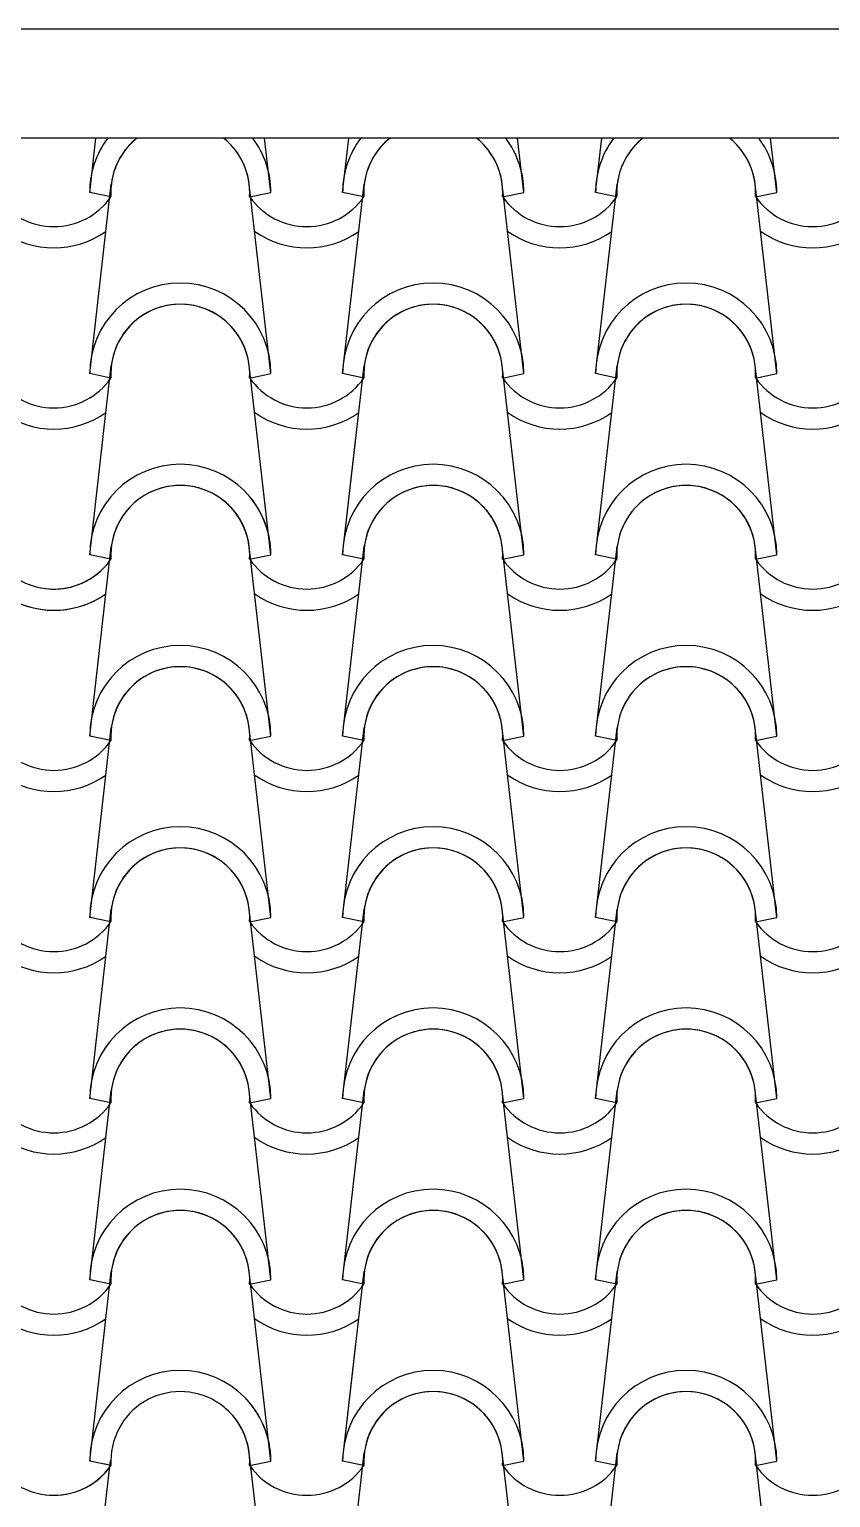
# Model space of a CAD drawing. Header units: millimetres. Extents: x -255 to 41745, y 236 to 29936.
# Drawn here: x 29557 to 30110, y 26005 to 27018 of the extents above; entities that cross this region are included whole.
import ezdxf

# ---------------------------------------------------------------- set-up
doc = ezdxf.new("R2010")
doc.units = ezdxf.units.MM
doc.layers.add('1', color=1, linetype='Continuous')
doc.layers.add('CALIDADES', color=7, linetype='Continuous')

msp = doc.modelspace()

# ---------------------------------------------------------------- linework, layer by layer
at = {"layer": '1'}
for p, q in [((29598.9, 26905.6), (29603.2, 26943.1)), ((29723.9, 26905.6), (29719.6, 26943.1)), ((29773.4, 26905.6), (29777.7, 26943.1)), ((29898.4, 26905.6), (29894.1, 26943.1)), ((29947.9, 26905.6), (29952.2, 26943.1)), ((30072.9, 26905.6), (30068.6, 26943.1)), ((29598.9, 26780.6), (29613.8, 26911.3)), ((29723.9, 26780.6), (29709, 26911.3)), ((29773.4, 26780.6), (29788.3, 26911.3)), ((29898.4, 26780.6), (29883.5, 26911.3)), ((29947.9, 26780.6), (29962.8, 26911.3)), ((30072.9, 26780.6), (30058, 26911.3)), ((29613.6, 26902.6), (29598.9, 26905.6)), ((29613.6, 26902.6), (29598.9, 26905.6)), ((29709.2, 26902.6), (29723.9, 26905.6)), ((29709.2, 26902.6), (29723.9, 26905.6)), ((29788.1, 26902.6), (29773.4, 26905.6)), ((29788.1, 26902.6), (29773.4, 26905.6)), ((29883.7, 26902.6), (29898.4, 26905.6)), ((29883.7, 26902.6), (29898.4, 26905.6)), ((29962.6, 26902.6), (29947.9, 26905.6)), ((29962.6, 26902.6), (29947.9, 26905.6)), ((30058.2, 26902.6), (30072.9, 26905.6)), ((30058.2, 26902.6), (30072.9, 26905.6)), ((29598.9, 26655.6), (29613.8, 26786.3)), ((29723.9, 26655.6), (29709, 26786.3)), ((29773.4, 26655.6), (29788.3, 26786.3)), ((29898.4, 26655.6), (29883.5, 26786.3)), ((29947.9, 26655.6), (29962.8, 26786.3)), ((30072.9, 26655.6), (30058, 26786.3)), ((29613.6, 26777.6), (29598.9, 26780.6)), ((29613.6, 26777.6), (29598.9, 26780.6)), ((29709.2, 26777.6), (29723.9, 26780.6)), ((29709.2, 26777.6), (29723.9, 26780.6)), ((29788.1, 26777.6), (29773.4, 26780.6)), ((29788.1, 26777.6), (29773.4, 26780.6)), ((29883.7, 26777.6), (29898.4, 26780.6)), ((29883.7, 26777.6), (29898.4, 26780.6)), ((29962.6, 26777.6), (29947.9, 26780.6)), ((29962.6, 26777.6), (29947.9, 26780.6)), ((30058.2, 26777.6), (30072.9, 26780.6)), ((30058.2, 26777.6), (30072.9, 26780.6)), ((29773.4, 26655.6), (29782.6, 26736.4)), ((29723.9, 26655.6), (29718.2, 26705.7)), ((29598.9, 26530.6), (29613.8, 26661.3)), ((29613.6, 26652.6), (29598.9, 26655.6)), ((29613.6, 26652.6), (29598.9, 26655.6)), ((29613.6, 26652.6), (29598.9, 26655.6)), ((29613.6, 26652.6), (29608.7, 26653.6)), ((29613.6, 26652.6), (29608.7, 26653.6)), ((29723.9, 26530.6), (29709, 26661.3)), ((29709.2, 26652.6), (29723.9, 26655.6)), ((29709.2, 26652.6), (29723.9, 26655.6)), ((29709.2, 26652.6), (29723.9, 26655.6)), ((29709.2, 26652.6), (29723.9, 26655.6)), ((29709.2, 26652.6), (29723.9, 26655.6)), ((29773.4, 26530.6), (29788.3, 26661.3)), ((29788.1, 26652.6), (29773.4, 26655.6)), ((29788.1, 26652.6), (29773.4, 26655.6)), ((29788.1, 26652.6), (29773.4, 26655.6)), ((29788.1, 26652.6), (29773.4, 26655.6)), ((29788.1, 26652.6), (29773.4, 26655.6)), ((29898.4, 26530.6), (29883.5, 26661.3)), ((29883.7, 26652.6), (29898.4, 26655.6)), ((29883.7, 26652.6), (29898.4, 26655.6)), ((29883.7, 26652.6), (29898.4, 26655.6)), ((29883.7, 26652.6), (29898.4, 26655.6)), ((29883.7, 26652.6), (29898.4, 26655.6)), ((29947.9, 26530.6), (29962.8, 26661.3)), ((29962.6, 26652.6), (29947.9, 26655.6)), ((29962.6, 26652.6), (29947.9, 26655.6)), ((29962.6, 26652.6), (29947.9, 26655.6)), ((29962.6, 26652.6), (29947.9, 26655.6)), ((29962.6, 26652.6), (29947.9, 26655.6)), ((30072.9, 26530.6), (30058, 26661.3)), ((30058.2, 26652.6), (30072.9, 26655.6)), ((30058.2, 26652.6), (30072.9, 26655.6)), ((30058.2, 26652.6), (30072.9, 26655.6)), ((30058.2, 26652.6), (30072.9, 26655.6)), ((30058.2, 26652.6), (30072.9, 26655.6)), ((29598.9, 26405.6), (29613.8, 26536.3)), ((29723.9, 26405.6), (29709, 26536.3)), ((29773.4, 26405.6), (29788.3, 26536.3)), ((29898.4, 26405.6), (29883.5, 26536.3)), ((29947.9, 26405.6), (29962.8, 26536.3)), ((30072.9, 26405.6), (30058, 26536.3)), ((29613.6, 26527.6), (29598.9, 26530.6)), ((29613.6, 26527.6), (29598.9, 26530.6)), ((29709.2, 26527.6), (29723.9, 26530.6)), ((29709.2, 26527.6), (29723.9, 26530.6)), ((29788.1, 26527.6), (29773.4, 26530.6)), ((29788.1, 26527.6), (29773.4, 26530.6)), ((29883.7, 26527.6), (29898.4, 26530.6)), ((29883.7, 26527.6), (29898.4, 26530.6)), ((29962.6, 26527.6), (29947.9, 26530.6)), ((29962.6, 26527.6), (29947.9, 26530.6)), ((30058.2, 26527.6), (30072.9, 26530.6)), ((30058.2, 26527.6), (30072.9, 26530.6)), ((29598.9, 26280.6), (29613.8, 26411.3)), ((29723.9, 26280.6), (29709, 26411.3)), ((29773.4, 26280.6), (29788.3, 26411.3)), ((29898.4, 26280.6), (29883.5, 26411.3)), ((29947.9, 26280.6), (29962.8, 26411.3)), ((30072.9, 26280.6), (30058, 26411.3)), ((29613.6, 26402.6), (29598.9, 26405.6)), ((29613.6, 26402.6), (29598.9, 26405.6)), ((29709.2, 26402.6), (29723.9, 26405.6)), ((29709.2, 26402.6), (29723.9, 26405.6)), ((29788.1, 26402.6), (29773.4, 26405.6)), ((29788.1, 26402.6), (29773.4, 26405.6)), ((29883.7, 26402.6), (29898.4, 26405.6)), ((29883.7, 26402.6), (29898.4, 26405.6)), ((29962.6, 26402.6), (29947.9, 26405.6)), ((29962.6, 26402.6), (29947.9, 26405.6)), ((30058.2, 26402.6), (30072.9, 26405.6)), ((30058.2, 26402.6), (30072.9, 26405.6)), ((29598.9, 26155.6), (29613.8, 26286.3)), ((29613.6, 26277.6), (29598.9, 26280.6)), ((29613.6, 26277.6), (29598.9, 26280.6)), ((29723.9, 26155.6), (29709, 26286.3)), ((29709.2, 26277.6), (29723.9, 26280.6)), ((29709.2, 26277.6), (29723.9, 26280.6)), ((29773.4, 26155.6), (29788.3, 26286.3)), ((29788.1, 26277.6), (29773.4, 26280.6)), ((29788.1, 26277.6), (29773.4, 26280.6)), ((29898.4, 26155.6), (29883.5, 26286.3)), ((29883.7, 26277.6), (29898.4, 26280.6)), ((29883.7, 26277.6), (29898.4, 26280.6)), ((29947.9, 26155.6), (29962.8, 26286.3)), ((29962.6, 26277.6), (29947.9, 26280.6)), ((29962.6, 26277.6), (29947.9, 26280.6)), ((30072.9, 26155.6), (30058, 26286.3)), ((30058.2, 26277.6), (30072.9, 26280.6)), ((30058.2, 26277.6), (30072.9, 26280.6)), ((29598.9, 26030.6), (29613.8, 26161.3)), ((29723.9, 26030.6), (29709, 26161.3)), ((29773.4, 26030.6), (29788.3, 26161.3)), ((29898.4, 26030.6), (29883.5, 26161.3)), ((29947.9, 26030.6), (29962.8, 26161.3)), ((30072.9, 26030.6), (30058, 26161.3)), ((29613.6, 26152.6), (29598.9, 26155.6)), ((29613.6, 26152.6), (29598.9, 26155.6)), ((29709.2, 26152.6), (29723.9, 26155.6)), ((29709.2, 26152.6), (29723.9, 26155.6)), ((29788.1, 26152.6), (29773.4, 26155.6)), ((29788.1, 26152.6), (29773.4, 26155.6)), ((29883.7, 26152.6), (29898.4, 26155.6)), ((29883.7, 26152.6), (29898.4, 26155.6)), ((29962.6, 26152.6), (29947.9, 26155.6)), ((29962.6, 26152.6), (29947.9, 26155.6)), ((30058.2, 26152.6), (30072.9, 26155.6)), ((30058.2, 26152.6), (30072.9, 26155.6)), ((29773.4, 26030.6), (29782.6, 26111.4)), ((29723.9, 26030.6), (29718.2, 26080.7)), ((29723.9, 25905.6), (29709, 26036.3)), ((29773.4, 25905.6), (29788.3, 26036.3)), ((29898.4, 25905.6), (29883.5, 26036.3)), ((29947.9, 25905.6), (29962.8, 26036.3)), ((30072.9, 25905.6), (30058, 26036.3)), ((29598.9, 25905.6), (29613.2, 26030.7)), ((29613.6, 26027.6), (29598.9, 26030.6)), ((29613.6, 26027.6), (29608.7, 26028.6)), ((29613.6, 26027.6), (29608.7, 26028.6)), ((29709.2, 26027.6), (29723.9, 26030.6)), ((29709.2, 26027.6), (29723.9, 26030.6)), ((29709.2, 26027.6), (29723.9, 26030.6)), ((29788.1, 26027.6), (29773.4, 26030.6)), ((29788.1, 26027.6), (29773.4, 26030.6)), ((29788.1, 26027.6), (29773.4, 26030.6)), ((29883.7, 26027.6), (29898.4, 26030.6)), ((29883.7, 26027.6), (29898.4, 26030.6)), ((29883.7, 26027.6), (29898.4, 26030.6)), ((29962.6, 26027.6), (29947.9, 26030.6)), ((29962.6, 26027.6), (29947.9, 26030.6)), ((29962.6, 26027.6), (29947.9, 26030.6)), ((30058.2, 26027.6), (30072.9, 26030.6)), ((30058.2, 26027.6), (30072.9, 26030.6)), ((30058.2, 26027.6), (30072.9, 26030.6))]:
    msp.add_line(p, q, dxfattribs=at)
for centre, radius, start, end in [((29661.4, 26905.6), 62.5, 143.1301, 180), ((29661.4, 26905.6), 62.5, 143.1301, 180), ((29661.4, 26905.6), 47.9, 128.5, 183.5113), ((29661.4, 26905.6), 47.9, 128.5, 183.5113), ((29661.4, 26905.6), 47.9, 128.5, 173.162), ((29661.4, 26905.6), 47.9, 356.4887, 51.5), ((29661.4, 26905.6), 47.9, 356.4887, 51.5), ((29661.4, 26905.6), 47.9, 6.838, 51.5), ((29661.4, 26905.6), 62.5, 0, 36.8699), ((29661.4, 26905.6), 62.5, 0, 36.8699), ((29835.9, 26905.6), 62.5, 143.1301, 180), ((29835.9, 26905.6), 62.5, 143.1301, 180), ((29835.9, 26905.6), 47.9, 128.5, 183.5113), ((29835.9, 26905.6), 47.9, 128.5, 183.5113), ((29835.9, 26905.6), 47.9, 128.5, 173.162), ((29835.9, 26905.6), 47.9, 356.4887, 51.5), ((29835.9, 26905.6), 47.9, 356.4887, 51.5), ((29835.9, 26905.6), 47.9, 6.838, 51.5), ((29835.9, 26905.6), 62.5, 0, 36.8699), ((29835.9, 26905.6), 62.5, 0, 36.8699), ((30010.4, 26905.6), 62.5, 143.1301, 180), ((30010.4, 26905.6), 62.5, 143.1301, 180), ((30010.4, 26905.6), 47.9, 128.5, 183.5113), ((30010.4, 26905.6), 47.9, 128.5, 183.5113), ((30010.4, 26905.6), 47.9, 128.5, 173.162), ((30010.4, 26905.6), 47.9, 356.4887, 51.5), ((30010.4, 26905.6), 47.9, 356.4887, 51.5), ((30010.4, 26905.6), 47.9, 6.838, 51.5), ((30010.4, 26905.6), 62.5, 0, 36.8699), ((30010.4, 26905.6), 62.5, 0, 36.8699), ((29574.2, 26929.9), 47.9, 214.756, 325.244), ((29574.2, 26929.9), 47.9, 214.756, 325.244), ((29748.7, 26929.9), 47.9, 214.756, 325.244), ((29748.7, 26929.9), 47.9, 214.756, 325.244), ((29923.2, 26929.9), 47.9, 214.756, 325.244), ((29923.2, 26929.9), 47.9, 214.756, 325.244), ((30097.7, 26929.9), 47.9, 214.756, 325.244), ((30097.7, 26929.9), 47.9, 214.756, 325.244), ((29574.2, 26929.9), 62.5, 234.9308, 305.0692), ((29748.7, 26929.9), 62.5, 234.9308, 305.0692), ((29923.2, 26929.9), 62.5, 234.9308, 305.0692), ((30097.7, 26929.9), 62.5, 234.9308, 305.0692), ((29661.4, 26780.6), 62.5, 0, 180), ((29661.4, 26780.6), 62.5, 0, 180), ((29835.9, 26780.6), 62.5, 0, 180), ((29835.9, 26780.6), 62.5, 0, 180), ((30010.4, 26780.6), 62.5, 0, 180), ((30010.4, 26780.6), 62.5, 0, 180), ((29661.4, 26780.6), 47.9, 356.4887, 183.5113), ((29661.4, 26780.6), 47.9, 356.4887, 183.5113), ((29661.4, 26780.6), 47.9, 6.838, 173.162), ((29835.9, 26780.6), 47.9, 356.4887, 183.5113), ((29835.9, 26780.6), 47.9, 356.4887, 183.5113), ((29835.9, 26780.6), 47.9, 6.838, 173.162), ((30010.4, 26780.6), 47.9, 356.4887, 183.5113), ((30010.4, 26780.6), 47.9, 356.4887, 183.5113), ((30010.4, 26780.6), 47.9, 6.838, 173.162), ((29574.2, 26804.9), 47.9, 214.756, 325.244), ((29574.2, 26804.9), 47.9, 214.756, 325.244), ((29748.7, 26804.9), 47.9, 214.756, 325.244), ((29748.7, 26804.9), 47.9, 214.756, 325.244), ((29923.2, 26804.9), 47.9, 214.756, 325.244), ((29923.2, 26804.9), 47.9, 214.756, 325.244), ((30097.7, 26804.9), 47.9, 214.756, 325.244), ((30097.7, 26804.9), 47.9, 214.756, 325.244), ((29574.2, 26804.9), 62.5, 234.9308, 305.0692), ((29748.7, 26804.9), 62.5, 234.9308, 305.0692), ((29923.2, 26804.9), 62.5, 234.9308, 305.0692), ((30097.7, 26804.9), 62.5, 234.9308, 305.0692), ((29661.4, 26655.6), 62.5, 0, 180), ((29661.4, 26655.6), 62.5, 0, 180), ((29661.4, 26655.6), 62.5, 0, 180), ((29835.9, 26655.6), 62.5, 0, 180), ((29835.9, 26655.6), 62.5, 0, 180), ((29835.9, 26655.6), 62.5, 0, 180), ((29835.9, 26655.6), 62.5, 0, 180), ((29835.9, 26655.6), 62.5, 0, 180), ((30010.4, 26655.6), 62.5, 0, 180), ((30010.4, 26655.6), 62.5, 0, 180), ((30010.4, 26655.6), 62.5, 0, 180), ((30010.4, 26655.6), 62.5, 0, 180), ((30010.4, 26655.6), 62.5, 0, 180), ((29661.4, 26655.6), 47.9, 356.4887, 183.5113), ((29661.4, 26655.6), 47.9, 356.4887, 183.5113), ((29661.4, 26655.6), 47.9, 356.4887, 183.5113), ((29661.4, 26655.6), 47.9, 6.838, 173.162), ((29661.4, 26655.6), 62.5, 0, 44.9884), ((29661.4, 26655.6), 62.5, 0, 44.9884), ((29835.9, 26655.6), 47.9, 356.4887, 183.5113), ((29835.9, 26655.6), 47.9, 356.4887, 183.5113), ((29835.9, 26655.6), 47.9, 356.4887, 183.5113), ((29835.9, 26655.6), 47.9, 356.4887, 183.5113), ((29835.9, 26655.6), 47.9, 356.4887, 183.5113), ((29835.9, 26655.6), 47.9, 6.838, 173.162), ((29835.9, 26655.6), 47.9, 6.838, 173.162), ((30010.4, 26655.6), 47.9, 356.4887, 183.5113), ((30010.4, 26655.6), 47.9, 356.4887, 183.5113), ((30010.4, 26655.6), 47.9, 356.4887, 183.5113), ((30010.4, 26655.6), 47.9, 356.4887, 183.5113), ((30010.4, 26655.6), 47.9, 356.4887, 183.5113), ((30010.4, 26655.6), 47.9, 6.838, 173.162), ((30010.4, 26655.6), 47.9, 6.838, 173.162), ((29661.4, 26655.6), 47.9, 6.838, 51.3066), ((29661.4, 26655.6), 47.9, 356.4887, 51.3066), ((29661.4, 26655.6), 47.9, 356.4887, 51.3066), ((29661.4, 26655.6), 47.9, 179.6297, 183.5113), ((29661.4, 26655.6), 47.9, 179.6297, 183.5113), ((29574.2, 26679.9), 47.9, 214.756, 325.244), ((29574.2, 26679.9), 47.9, 214.756, 325.244), ((29574.2, 26679.9), 47.9, 214.756, 325.244), ((29574.2, 26679.9), 47.9, 259.1798, 325.244), ((29574.2, 26679.9), 47.9, 259.1798, 325.244), ((29748.7, 26679.9), 47.9, 214.756, 325.244), ((29748.7, 26679.9), 47.9, 214.756, 325.244), ((29748.7, 26679.9), 47.9, 214.756, 325.244), ((29748.7, 26679.9), 47.9, 214.756, 325.244), ((29748.7, 26679.9), 47.9, 214.756, 325.244), ((29923.2, 26679.9), 47.9, 214.756, 325.244), ((29923.2, 26679.9), 47.9, 214.756, 325.244), ((29923.2, 26679.9), 47.9, 214.756, 325.244), ((29923.2, 26679.9), 47.9, 214.756, 325.244), ((29923.2, 26679.9), 47.9, 214.756, 325.244), ((30097.7, 26679.9), 47.9, 214.756, 325.244), ((30097.7, 26679.9), 47.9, 214.756, 325.244), ((30097.7, 26679.9), 47.9, 214.756, 325.244), ((30097.7, 26679.9), 47.9, 214.756, 325.244), ((30097.7, 26679.9), 47.9, 214.756, 325.244), ((29574.2, 26679.9), 62.5, 234.9308, 305.0692), ((29574.2, 26679.9), 62.5, 243.6362, 305.0692), ((29748.7, 26679.9), 62.5, 234.9308, 305.0692), ((29748.7, 26679.9), 62.5, 234.9308, 305.0692), ((29923.2, 26679.9), 62.5, 234.9308, 305.0692), ((29923.2, 26679.9), 62.5, 234.9308, 305.0692), ((30097.7, 26679.9), 62.5, 234.9308, 305.0692), ((30097.7, 26679.9), 62.5, 234.9308, 305.0692), ((29661.4, 26530.6), 62.5, 0, 180), ((29661.4, 26530.6), 62.5, 0, 180), ((29835.9, 26530.6), 62.5, 0, 180), ((29835.9, 26530.6), 62.5, 0, 180), ((30010.4, 26530.6), 62.5, 0, 180), ((30010.4, 26530.6), 62.5, 0, 180), ((29661.4, 26530.6), 47.9, 356.4887, 183.5113), ((29661.4, 26530.6), 47.9, 356.4887, 183.5113), ((29661.4, 26530.6), 47.9, 6.838, 173.162), ((29835.9, 26530.6), 47.9, 356.4887, 183.5113), ((29835.9, 26530.6), 47.9, 356.4887, 183.5113), ((29835.9, 26530.6), 47.9, 6.838, 173.162), ((30010.4, 26530.6), 47.9, 356.4887, 183.5113), ((30010.4, 26530.6), 47.9, 356.4887, 183.5113), ((30010.4, 26530.6), 47.9, 6.838, 173.162), ((29574.2, 26554.9), 47.9, 214.756, 325.244), ((29574.2, 26554.9), 47.9, 214.756, 325.244), ((29748.7, 26554.9), 47.9, 214.756, 325.244), ((29748.7, 26554.9), 47.9, 214.756, 325.244), ((29923.2, 26554.9), 47.9, 214.756, 325.244), ((29923.2, 26554.9), 47.9, 214.756, 325.244), ((30097.7, 26554.9), 47.9, 214.756, 325.244), ((30097.7, 26554.9), 47.9, 214.756, 325.244), ((29574.2, 26554.9), 62.5, 234.9308, 305.0692), ((29748.7, 26554.9), 62.5, 234.9308, 305.0692), ((29923.2, 26554.9), 62.5, 234.9308, 305.0692), ((30097.7, 26554.9), 62.5, 234.9308, 305.0692), ((29661.4, 26405.6), 62.5, 0, 180), ((29661.4, 26405.6), 62.5, 0, 180), ((29835.9, 26405.6), 62.5, 0, 180), ((29835.9, 26405.6), 62.5, 0, 180), ((30010.4, 26405.6), 62.5, 0, 180), ((30010.4, 26405.6), 62.5, 0, 180), ((29661.4, 26405.6), 47.9, 356.4887, 183.5113), ((29661.4, 26405.6), 47.9, 356.4887, 183.5113), ((29661.4, 26405.6), 47.9, 6.838, 173.162), ((29835.9, 26405.6), 47.9, 356.4887, 183.5113), ((29835.9, 26405.6), 47.9, 356.4887, 183.5113), ((29835.9, 26405.6), 47.9, 6.838, 173.162), ((30010.4, 26405.6), 47.9, 356.4887, 183.5113), ((30010.4, 26405.6), 47.9, 356.4887, 183.5113), ((30010.4, 26405.6), 47.9, 6.838, 173.162), ((29574.2, 26429.9), 47.9, 214.756, 325.244), ((29574.2, 26429.9), 47.9, 214.756, 325.244), ((29748.7, 26429.9), 47.9, 214.756, 325.244), ((29748.7, 26429.9), 47.9, 214.756, 325.244), ((29923.2, 26429.9), 47.9, 214.756, 325.244), ((29923.2, 26429.9), 47.9, 214.756, 325.244), ((30097.7, 26429.9), 47.9, 214.756, 325.244), ((30097.7, 26429.9), 47.9, 214.756, 325.244), ((29574.2, 26429.9), 62.5, 234.9308, 305.0692), ((29748.7, 26429.9), 62.5, 234.9308, 305.0692), ((29923.2, 26429.9), 62.5, 234.9308, 305.0692), ((30097.7, 26429.9), 62.5, 234.9308, 305.0692), ((29661.4, 26280.6), 62.5, 0, 180), ((29661.4, 26280.6), 62.5, 0, 180), ((29835.9, 26280.6), 62.5, 0, 180), ((29835.9, 26280.6), 62.5, 0, 180), ((30010.4, 26280.6), 62.5, 0, 180), ((30010.4, 26280.6), 62.5, 0, 180), ((29661.4, 26280.6), 47.9, 356.4887, 183.5113), ((29661.4, 26280.6), 47.9, 356.4887, 183.5113), ((29661.4, 26280.6), 47.9, 6.838, 173.162), ((29835.9, 26280.6), 47.9, 356.4887, 183.5113), ((29835.9, 26280.6), 47.9, 356.4887, 183.5113), ((29835.9, 26280.6), 47.9, 6.838, 173.162), ((30010.4, 26280.6), 47.9, 356.4887, 183.5113), ((30010.4, 26280.6), 47.9, 356.4887, 183.5113), ((30010.4, 26280.6), 47.9, 6.838, 173.162), ((29574.2, 26304.9), 47.9, 214.756, 325.244), ((29574.2, 26304.9), 47.9, 214.756, 325.244), ((29748.7, 26304.9), 47.9, 214.756, 325.244), ((29748.7, 26304.9), 47.9, 214.756, 325.244), ((29923.2, 26304.9), 47.9, 214.756, 325.244), ((29923.2, 26304.9), 47.9, 214.756, 325.244), ((30097.7, 26304.9), 47.9, 214.756, 325.244), ((30097.7, 26304.9), 47.9, 214.756, 325.244), ((29574.2, 26304.9), 62.5, 234.9308, 305.0692), ((29748.7, 26304.9), 62.5, 234.9308, 305.0692), ((29923.2, 26304.9), 62.5, 234.9308, 305.0692), ((30097.7, 26304.9), 62.5, 234.9308, 305.0692), ((29661.4, 26155.6), 62.5, 0, 180), ((29661.4, 26155.6), 62.5, 0, 180), ((29835.9, 26155.6), 62.5, 0, 180), ((29835.9, 26155.6), 62.5, 0, 180), ((30010.4, 26155.6), 62.5, 0, 180), ((30010.4, 26155.6), 62.5, 0, 180), ((29661.4, 26155.6), 47.9, 356.4887, 183.5113), ((29661.4, 26155.6), 47.9, 356.4887, 183.5113), ((29661.4, 26155.6), 47.9, 6.838, 173.162), ((29835.9, 26155.6), 47.9, 356.4887, 183.5113), ((29835.9, 26155.6), 47.9, 356.4887, 183.5113), ((29835.9, 26155.6), 47.9, 6.838, 173.162), ((30010.4, 26155.6), 47.9, 356.4887, 183.5113), ((30010.4, 26155.6), 47.9, 356.4887, 183.5113), ((30010.4, 26155.6), 47.9, 6.838, 173.162), ((29574.2, 26179.9), 47.9, 214.756, 325.244), ((29574.2, 26179.9), 47.9, 214.756, 325.244), ((29748.7, 26179.9), 47.9, 214.756, 325.244), ((29748.7, 26179.9), 47.9, 214.756, 325.244), ((29923.2, 26179.9), 47.9, 214.756, 325.244), ((29923.2, 26179.9), 47.9, 214.756, 325.244), ((30097.7, 26179.9), 47.9, 214.756, 325.244), ((30097.7, 26179.9), 47.9, 214.756, 325.244), ((29574.2, 26179.9), 62.5, 234.9308, 305.0692), ((29748.7, 26179.9), 62.5, 234.9308, 305.0692), ((29923.2, 26179.9), 62.5, 234.9308, 305.0692), ((30097.7, 26179.9), 62.5, 234.9308, 305.0692), ((29661.4, 26030.6), 62.5, 0, 180), ((29835.9, 26030.6), 62.5, 0, 180), ((29835.9, 26030.6), 62.5, 0, 180), ((29835.9, 26030.6), 62.5, 0, 180), ((30010.4, 26030.6), 62.5, 0, 180), ((30010.4, 26030.6), 62.5, 0, 180), ((30010.4, 26030.6), 62.5, 0, 180), ((29661.4, 26030.6), 47.9, 356.4887, 183.5113), ((29835.9, 26030.6), 47.9, 356.4887, 183.5113), ((29835.9, 26030.6), 47.9, 356.4887, 183.5113), ((29835.9, 26030.6), 47.9, 356.4887, 183.5113), ((29835.9, 26030.6), 47.9, 6.838, 173.162), ((30010.4, 26030.6), 47.9, 356.4887, 183.5113), ((30010.4, 26030.6), 47.9, 356.4887, 183.5113), ((30010.4, 26030.6), 47.9, 356.4887, 183.5113), ((30010.4, 26030.6), 47.9, 6.838, 173.162), ((29661.4, 26030.6), 47.9, 6.838, 51.3066), ((29661.4, 26030.6), 47.9, 356.4887, 51.3066), ((29661.4, 26030.6), 47.9, 356.4887, 51.3066), ((29661.4, 26030.6), 62.5, 0, 44.9884), ((29661.4, 26030.6), 62.5, 0, 44.9884), ((29574.2, 26054.9), 47.9, 214.756, 325.244), ((29574.2, 26054.9), 47.9, 259.1798, 325.244), ((29574.2, 26054.9), 47.9, 259.1798, 325.244), ((29661.4, 26030.6), 47.9, 179.6297, 183.5113), ((29661.4, 26030.6), 47.9, 179.6297, 183.5113), ((29748.7, 26054.9), 47.9, 214.756, 325.244), ((29748.7, 26054.9), 47.9, 214.756, 325.244), ((29748.7, 26054.9), 47.9, 214.756, 325.244), ((29923.2, 26054.9), 47.9, 214.756, 325.244), ((29923.2, 26054.9), 47.9, 214.756, 325.244), ((29923.2, 26054.9), 47.9, 214.756, 325.244), ((30097.7, 26054.9), 47.9, 214.756, 325.244), ((30097.7, 26054.9), 47.9, 214.756, 325.244), ((30097.7, 26054.9), 47.9, 214.756, 325.244)]:
    msp.add_arc(centre, radius, start, end, dxfattribs=at)
at = {"layer": 'CALIDADES'}
for p, q in [((32621.4, 27018.1), (27399.4, 27018.1)), ((32610.4, 26943.1), (27410.4, 26943.1)), ((32510.4, 26943.1), (27510.4, 26943.1))]:
    msp.add_line(p, q, dxfattribs=at)

doc.saveas('drawing.dxf')
